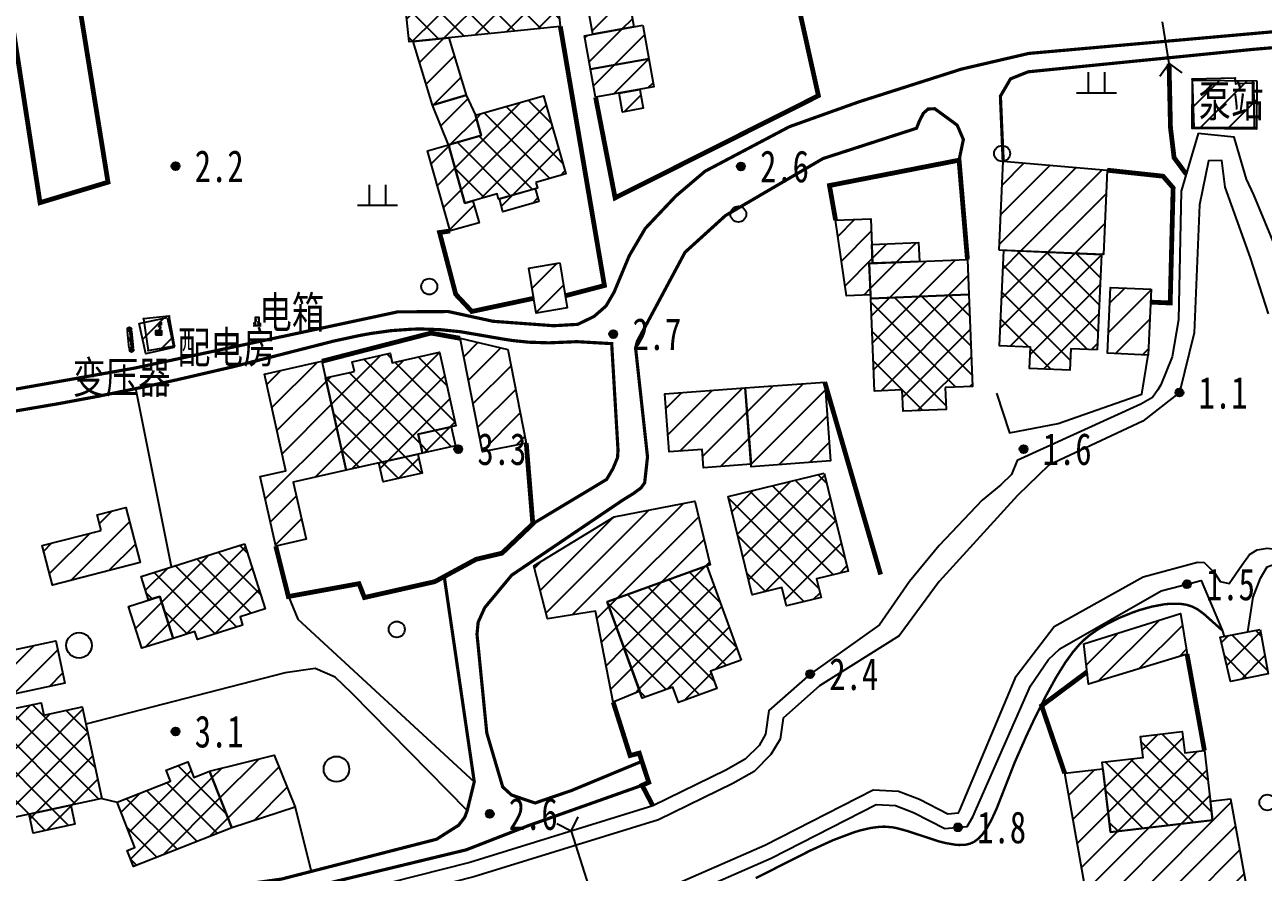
# Model space of a CAD drawing. Header units: metres. Extents: x 494039 to 619385, y 3351420 to 3402703.
# Drawn here: x 589400.9 to 589556.1, y 3392977.8 to 3393084 of the extents above; entities that cross this region are included whole.
import ezdxf
from ezdxf.enums import TextEntityAlignment as Align

# ---------------------------------------------------------------- set-up
doc = ezdxf.new("R2010")
doc.units = ezdxf.units.M
for name, pattern in [('2180', [0]), ('2430', [0]), ('2450', [0]), ('8521', [0]), ('8522', [0]), ('9610', [0])]:
    doc.linetypes.add(name, pattern=pattern)
for name, color, linetype in [('210100', 130, 'Continuous'), ('220200', 130, 'Continuous'), ('220900', 130, '2180'), ('310300', 8, 'Continuous'), ('310500', 8, 'Continuous'), ('380201', 8, '2430'), ('380202', 8, '2450'), ('420500', 8, 'Continuous'), ('450504', 8, 'Continuous'), ('510301', 8, 'Continuous'), ('720100', 8, 'Continuous'), ('760201', 8, '8521'), ('760202', 8, '8522'), ('810100', 8, '9610'), ('810302', 8, 'Continuous'), ('810501', 8, 'Continuous'), ('ASSIST', 8, 'Continuous'), ('GXYZ', 8, 'Continuous'), ('JMD', 8, 'Continuous'), ('备注', 8, 'Continuous')]:
    doc.layers.add(name, color=color, linetype=linetype)
doc.layers.add('710101', color=8, linetype='Continuous', lineweight=0)
doc.styles.add('HZ', font='simsun.ttc', dxfattribs={"width": 0.8})
pattern_1 = [(45, (0, 0), (-1.767766953, 1.767766953), []), (135, (0, 0), (-1.767766953, -1.767766953), [])]
pattern_2 = [(45, (0, 0), (-1.767766953, 1.767766953), [])]

# ---------------------------------------------------------------- blocks, each defined once
blk = doc.blocks.new('A$C28A84825')
at = {"linetype": 'Continuous', "const_width": 0.2, "flags": 128}
blk.add_lwpolyline([(0.33, 1.43), (0.13, 0.73), (0.53, 0.73), (0.33, 0.03)], dxfattribs=at)
blk = doc.blocks.new('gc314')
for p, q in [((-0.5, 0.5), (-1, 0.5)), ((-1, 0), (1, 0)), ((0.5, 0), (0.5, 0.5)), ((0.5, 0.5), (1, 0.5))]:
    blk.add_line(p, q)
blk.add_lwpolyline([(-0.5, 0), (0.5, 0), (0.5, 2), (-0.5, 2)], close=True)
blk.add_blockref('A$C28A84825', (-0.33, 0.27))
blk = doc.blocks.new('gc170')
at = {"linetype": 'Continuous'}
blk.add_circle((0, 0), 0.5, dxfattribs=at)
blk = doc.blocks.new('gc129')
at = {"linetype": 'Continuous'}
blk.add_hatch(color=256, dxfattribs=at).paths.add_polyline_path([(0.8, 0.5), (-0.8, 0.5), (-0.8, -0.5), (0, -0.5), (0.8, -0.5)])
blk.add_line((0, 0.5), (0, -0.5), dxfattribs=at)
at = {"linetype": 'Continuous', "flags": 128}
for points in [[(-0.8, -0.5), (0, -0.5), (0.8, -0.5), (0.8, 0.5), (-0.8, 0.5), (-0.8, -0.5)], [(-0.05, 1.5), (0.64, 2.7)], [(-0.05, 2.3), (0.64, 2.7)], [(0.58, 1.5), (-0.05, 1.5)], [(0, 0.5), (0.58, 1.5)], [(0.64, 1.9), (0.64, 2.7)]]:
    blk.add_lwpolyline(points, dxfattribs=at)
blk = doc.blocks.new('0612-线路地形')
at = {"layer": 'ASSIST', "color": 8, "linetype": 'Continuous', "flags": 128}
blk.add_lwpolyline([(589414.02, 3393045.83), (589414.29, 3393043.23)], dxfattribs=at)
at = {"layer": 'GXYZ', "color": 8, "linetype": 'Continuous'}
for p, q in [((589414.34, 3393045.61), (589413.74, 3393045.55)), ((589413.74, 3393045.55), (589413.96, 3393043.45)), ((589414.56, 3393043.51), (589414.34, 3393045.61)), ((589413.96, 3393043.45), (589414.56, 3393043.51))]:
    blk.add_line(p, q, dxfattribs=at)
at = {"layer": 'GXYZ', "color": 8, "linetype": 'Continuous', "elevation": 3.78, "flags": 128}
blk.add_lwpolyline([(589416.38, 3393043.17), (589419.66, 3393043.77), (589419.01, 3393047.46), (589415.79, 3393047.16)], close=True, dxfattribs=at)
at = {"layer": 'GXYZ', "color": 8, "linetype": 'Continuous', "const_width": 0.6, "flags": 128}
blk.add_lwpolyline([(589414.18, 3393044.28), (589414.12, 3393044.78)], dxfattribs=at)
at = {"layer": 'JMD', "color": 8, "linetype": 'Continuous', "elevation": 4.27, "flags": 128}
blk.add_lwpolyline([(589554.98, 3393076.66), (589552.72, 3393076.6), (589552.62, 3393077.3), (589547.23, 3393077.19), (589547.45, 3393071.11), (589555.04, 3393071.16)], close=True, dxfattribs=at)
at = {"layer": '备注', "color": 8, "linetype": 'Continuous'}
for p in [(589547.23, 3393077.19, 4.16), (589552.62, 3393077.3, 4.34), (589552.72, 3393076.6, 4.3), (589554.98, 3393076.66, 4.27), (589555.04, 3393071.16, 5.07), (589547.45, 3393071.11, 4.3), (589415.79, 3393047.16, 3.82), (589419.01, 3393047.46, 2.44), (589430.04, 3393046.32, 2.83), (589414.02, 3393045.83, 2.91), (589414.29, 3393043.23, 3.42), (589419.66, 3393043.77, 2.37), (589416.38, 3393043.17, 3.78)]:
    blk.add_point(p, dxfattribs=at)
at = {"layer": 'GXYZ', "color": 8, "linetype": 'Continuous', "xscale": 0.5, "yscale": 0.5}
for name, p in [('gc129', (589417.71, 3393045.39)), ('gc314', (589430.04, 3393046.32, 2.83)), ('gc170', (589414.02, 3393045.83)), ('gc170', (589414.29, 3393043.23))]:
    blk.add_blockref(name, p, dxfattribs=at)
at = {"layer": '备注', "color": 8, "linetype": 'Continuous', "style": 'HZ', "width": 0.75}
for s, p in [('泵站', (589548.01, 3393072.43, 4.3)), ('电箱', (589430.29, 3393045.95, 2.83)), ('配电房', (589420.09, 3393041.57, 3.78)), ('变压器', (589406.94, 3393037.8, 3.42))]:
    blk.add_text(s, height=4, dxfattribs=at).set_placement(p)
blk = doc.blocks.new('p_point')
for radius in [0.25, 0.2, 0.15, 0.1, 0.05]:
    blk.add_circle((0, 0), radius)
blk.add_point((0, 0))
blk = doc.blocks.new('vm')
at = {"linetype": 'Continuous'}
for p, q in [((-0.5, 0), (-0.5, 1.3)), ((0.5, 1.3), (0.5, 0)), ((1.25, 0), (-1.25, 0))]:
    blk.add_line(p, q, dxfattribs=at)
blk = doc.blocks.new('v1')
blk.add_circle((0, 0), 0.8)
blk = doc.blocks.new('1-3&1-4')
at = {"layer": '310300', "linetype": 'Continuous'}
h = blk.add_hatch(dxfattribs=at)
h.set_pattern_fill('ANSI31', color=8, scale=20, style=0)
h.set_pattern_definition(pattern_2)
h.paths.add_polyline_path([(589475.8564, 3393091.5983), (589477.2648, 3393083.733), (589472.1101, 3393082.81), (589470.7018, 3393090.6753)])
h = blk.add_hatch(dxfattribs=at)
h.set_pattern_fill('ANSI31', color=8, scale=20, style=0)
h.set_pattern_definition(pattern_2)
h.paths.add_polyline_path([(589478.383, 3393083.9332), (589479.1354, 3393079.731), (589471.8299, 3393078.4229), (589471.0775, 3393082.6251)])
h = blk.add_hatch(dxfattribs=at)
h.set_pattern_fill('ANSI31', color=8, scale=20, style=0)
h.set_pattern_definition(pattern_2)
h.paths.add_polyline_path([(589454.0739, 3393082.3635), (589456.2511, 3393075.1671), (589452.0259, 3393073.9299), (589449.5888, 3393081.9066)])
h = blk.add_hatch(dxfattribs=at)
h.set_pattern_fill('ANSI31', color=8, scale=20, style=0)
h.set_pattern_definition(pattern_2)
h.paths.add_polyline_path([(589479.1354, 3393079.731), (589479.7647, 3393076.2166), (589472.4592, 3393074.9085), (589471.8299, 3393078.4229)])
h = blk.add_hatch(dxfattribs=at)
h.set_pattern_fill('ANSI31', color=8, scale=20, style=0)
h.set_pattern_definition(pattern_2)
h.paths.add_polyline_path([(589477.993, 3393075.8994), (589478.418, 3393073.5262), (589475.8299, 3393073.0628), (589475.4049, 3393075.436)])
h = blk.add_hatch(dxfattribs=at)
h.set_pattern_fill('ANSI31', color=8, scale=20, style=0)
h.set_pattern_definition(pattern_2)
h.paths.add_polyline_path([(589555.3564, 3393076.9893), (589555.3139, 3393070.9344), (589547.2442, 3393070.9911), (589547.2867, 3393077.046)])
h = blk.add_hatch(dxfattribs=at)
h.set_pattern_fill('ANSI31', color=8, scale=20, style=0)
h.set_pattern_definition(pattern_2)
h.paths.add_polyline_path([(589452.0259, 3393073.9299), (589456.2511, 3393075.1671), (589457.3992, 3393072.666), (589458.1238, 3393070.1164), (589454.0134, 3393068.9484)])
h = blk.add_hatch(dxfattribs=at)
h.set_pattern_fill('ANSI31', color=8, scale=20, style=0)
h.set_pattern_definition(pattern_2)
h.paths.add_polyline_path([(589456.0851, 3393061.6582), (589457.0744, 3393061.9394), (589457.8575, 3393059.184), (589454.2321, 3393058.1537), (589451.3773, 3393068.1992), (589454.0134, 3393068.9484)])
h = blk.add_hatch(dxfattribs=at)
h.set_pattern_fill('ANSI31', color=8, scale=20, style=0)
h.set_pattern_definition(pattern_2)
h.paths.add_polyline_path([(589523.0498, 3393055.7659), (589523.5458, 3393066.9244), (589536.5774, 3393065.7736), (589536.1067, 3393055.1856)])
h = blk.add_hatch(dxfattribs=at)
h.set_pattern_fill('ANSI31', color=8, scale=20, style=0)
h.set_pattern_definition(pattern_2)
h.paths.add_polyline_path([(589464.9021, 3393063.4575), (589465.3598, 3393061.8466), (589460.8525, 3393060.5658), (589460.3947, 3393062.1766)])
h = blk.add_hatch(dxfattribs=at)
h.set_pattern_fill('ANSI31', color=8, scale=20, style=0)
h.set_pattern_definition(pattern_2)
h.paths.add_polyline_path([(589507.1689, 3393054.1003), (589506.7617, 3393054.0836), (589506.9236, 3393050.1377), (589503.9044, 3393050.0138), (589502.5386, 3393059.5159), (589506.9393, 3393059.6965)])
h = blk.add_hatch(dxfattribs=at)
h.set_pattern_fill('ANSI31', color=8, scale=20, style=0)
h.set_pattern_definition(pattern_2)
h.paths.add_polyline_path([(589507.1689, 3393054.1003), (589507.0725, 3393056.452), (589512.9529, 3393056.6933), (589513.0494, 3393054.3416)])
h = blk.add_hatch(dxfattribs=at)
h.set_pattern_fill('ANSI31', color=8, scale=20, style=0)
h.set_pattern_definition(pattern_2)
h.paths.add_polyline_path([(589467.9833, 3393054.1422), (589468.9053, 3393048.5053), (589465.0155, 3393047.8691), (589464.0935, 3393053.506)])
h = blk.add_hatch(dxfattribs=at)
h.set_pattern_fill('ANSI31', color=8, scale=20, style=0)
h.set_pattern_definition(pattern_2)
h.paths.add_polyline_path([(589506.942, 3393049.6884), (589506.7617, 3393054.0836), (589519.067, 3393054.5885), (589519.2473, 3393050.1933)])
h = blk.add_hatch(dxfattribs=at)
h.set_pattern_fill('ANSI31', color=8, scale=20, style=0)
h.set_pattern_definition(pattern_2)
h.paths.add_polyline_path([(589542.077, 3393050.8484), (589541.7055, 3393042.6014), (589536.6359, 3393042.8297), (589537.0073, 3393051.0767)])
h = blk.add_hatch(dxfattribs=at)
h.set_pattern_fill('ANSI31', color=8, scale=20, style=0)
h.set_pattern_definition(pattern_2)
h.paths.add_polyline_path([(589418.7724, 3393047.3179), (589419.6025, 3393043.555), (589416.0652, 3393042.7747), (589415.2351, 3393046.5376)])
h = blk.add_hatch(dxfattribs=at)
h.set_pattern_fill('ANSI31', color=8, scale=20, style=0)
h.set_pattern_definition(pattern_2)
h.paths.add_polyline_path([(589463.7697, 3393031.5438), (589458.272, 3393030.4636), (589455.4744, 3393044.7016), (589461.4612, 3393043.2924)])
h = blk.add_hatch(dxfattribs=at)
h.set_pattern_fill('ANSI31', color=8, scale=20, style=0)
h.set_pattern_definition(pattern_2)
h.paths.add_polyline_path([(589441.2095, 3393028.1752), (589434.5725, 3393026.6905), (589436.179, 3393019.5088), (589432.3693, 3393018.6566), (589430.4161, 3393027.3879), (589433.6463, 3393028.1105), (589430.9401, 3393040.2084), (589438.1566, 3393041.8227)])
h = blk.add_hatch(dxfattribs=at)
h.set_pattern_fill('ANSI31', color=8, scale=20, style=0)
h.set_pattern_definition(pattern_2)
h.paths.add_polyline_path([(589501.177, 3393039.2254), (589501.9172, 3393029.3461), (589491.9674, 3393028.6006), (589491.2271, 3393038.4799)])
h = blk.add_hatch(dxfattribs=at)
h.set_pattern_fill('ANSI31', color=8, scale=20, style=0)
h.set_pattern_definition(pattern_2)
h.paths.add_polyline_path([(589491.944, 3393028.9126), (589485.9949, 3393028.4668), (589485.8214, 3393030.7825), (589481.6637, 3393030.471), (589481.1204, 3393037.7226), (589491.2271, 3393038.4799)])
h = blk.add_hatch(dxfattribs=at)
h.set_pattern_fill('ANSI31', color=8, scale=20, style=0)
h.set_pattern_definition(pattern_2)
h.paths.add_polyline_path([(589410.492, 3393020.6335), (589409.9892, 3393022.5681), (589413.5786, 3393023.5009), (589415.3666, 3393016.6211), (589404.3971, 3393013.7702), (589403.1119, 3393018.7155)])
h = blk.add_hatch(dxfattribs=at)
h.set_pattern_fill('ANSI31', color=8, scale=20, style=0)
h.set_pattern_definition(pattern_2)
h.paths.add_polyline_path([(589473.9225, 3393011.655), (589477.9841, 3393000.4755), (589474.6657, 3392999.1046), (589472.4362, 3393010.4984), (589466.4507, 3393009.5321), (589464.7167, 3393016.1666), (589474.7937, 3393022.3305), (589484.9148, 3393024.3071), (589486.8143, 3393016.3056), (589486.4137, 3393016.1931)])
h = blk.add_hatch(dxfattribs=at)
h.set_pattern_fill('ANSI31', color=8, scale=20, style=0)
h.set_pattern_definition(pattern_2)
h.paths.add_polyline_path([(589419.5119, 3393007.0957), (589415.5658, 3393005.8491), (589413.9054, 3393011.1052), (589417.8516, 3393012.3518)])
h = blk.add_hatch(dxfattribs=at)
h.set_pattern_fill('ANSI31', color=8, scale=20, style=0)
h.set_pattern_definition(pattern_2)
h.paths.add_polyline_path([(589533.6502, 3393006.412), (589545.7671, 3393010.2198), (589546.5919, 3393005.1089), (589534.2326, 3393001.3521)])
h = blk.add_hatch(dxfattribs=at)
h.set_pattern_fill('ANSI31', color=8, scale=20, style=0)
h.set_pattern_definition(pattern_2)
h.paths.add_polyline_path([(589392.8703, 3393004.2449), (589404.7896, 3393006.7946), (589405.927, 3393001.4773), (589394.0077, 3392998.9276)])
h = blk.add_hatch(dxfattribs=at)
h.set_pattern_fill('ANSI31', color=8, scale=20, style=0)
h.set_pattern_definition(pattern_2)
h.paths.add_polyline_path([(589424.0606, 3392990.4358), (589432.1564, 3392992.4365), (589434.7973, 3392985.9427), (589426.846, 3392983.3456)])
h = blk.add_hatch(dxfattribs=at)
h.set_pattern_fill('ANSI31', color=8, scale=20, style=0)
h.set_pattern_definition(pattern_2)
h.paths.add_polyline_path([(589549.8039, 3392984.3115), (589549.5246, 3392986.6741), (589552.0499, 3392986.9727), (589554.3476, 3392974.2631), (589534.8914, 3392969.7047), (589531.2564, 3392990.1939), (589536.038, 3392990.7593), (589536.9797, 3392982.7951)])
at = {"layer": '310500', "linetype": 'Continuous'}
h = blk.add_hatch(dxfattribs=at)
h.set_pattern_fill('ANSI37', color=8, scale=20, style=0)
h.set_pattern_definition(pattern_1)
h.paths.add_polyline_path([(589467.4344, 3393089.7216), (589468.0391, 3393083.7864), (589449.0782, 3393081.8545), (589448.4735, 3393087.7897)])
h = blk.add_hatch(dxfattribs=at)
h.set_pattern_fill('ANSI37', color=8, scale=20, style=0)
h.set_pattern_definition(pattern_1)
h.paths.add_polyline_path([(589464.9842, 3393064.2486), (589465.1861, 3393063.5382), (589460.2957, 3393062.1484), (589460.11, 3393062.802), (589456.0851, 3393061.6582), (589454.0134, 3393068.9484), (589458.1238, 3393070.1164), (589457.3992, 3393072.666), (589465.9359, 3393075.092), (589468.716, 3393065.3091)])
h = blk.add_hatch(dxfattribs=at)
h.set_pattern_fill('ANSI37', color=8, scale=20, style=0)
h.set_pattern_definition(pattern_1)
h.paths.add_polyline_path([(589535.3385, 3393043.2486), (589532.0401, 3393043.3952), (589531.9199, 3393040.6899), (589526.8478, 3393040.9153), (589526.9671, 3393043.598), (589523.0963, 3393043.77), (589523.6283, 3393055.7402), (589535.8696, 3393055.1961)])
h = blk.add_hatch(dxfattribs=at)
h.set_pattern_fill('ANSI37', color=8, scale=20, style=0)
h.set_pattern_definition(pattern_1)
h.paths.add_polyline_path([(589516.2835, 3393038.5357), (589516.3965, 3393035.7806), (589511.0086, 3393035.5596), (589510.8987, 3393038.2374), (589507.4177, 3393038.0946), (589506.942, 3393049.6884), (589519.2473, 3393050.1933), (589519.7198, 3393038.6767)])
h = blk.add_hatch(dxfattribs=at)
h.set_pattern_fill('ANSI37', color=8, scale=20, style=0)
h.set_pattern_definition(pattern_1)
h.paths.add_polyline_path([(589442.2272, 3393040.5611), (589441.9567, 3393041.7702), (589446.7158, 3393042.8347), (589446.9816, 3393041.6465), (589452.8914, 3393042.9685), (589454.9533, 3393033.7512), (589450.2237, 3393032.6933), (589450.7566, 3393030.3108), (589441.2095, 3393028.1752), (589438.6194, 3393039.7541)])
h = blk.add_hatch(dxfattribs=at)
h.set_pattern_fill('ANSI37', color=8, scale=20, style=0)
h.set_pattern_definition(pattern_1)
h.paths.add_polyline_path([(589454.3668, 3393033.62), (589454.8997, 3393031.2375), (589450.7566, 3393030.3108), (589450.2237, 3393032.6933)])
h = blk.add_hatch(dxfattribs=at)
h.set_pattern_fill('ANSI37', color=8, scale=20, style=0)
h.set_pattern_definition(pattern_1)
h.paths.add_polyline_path([(589450.1841, 3393030.1827), (589450.7165, 3393027.8025), (589445.8269, 3393026.7087), (589445.2945, 3393029.0889)])
h = blk.add_hatch(dxfattribs=at)
h.set_pattern_fill('ANSI37', color=8, scale=20, style=0)
h.set_pattern_definition(pattern_1)
h.paths.add_polyline_path([(589501.1155, 3393027.8094), (589504.1212, 3393015.5093), (589500.1643, 3393014.5424), (589500.7284, 3393012.2339), (589496.3674, 3393011.1683), (589495.8048, 3393013.4703), (589492.0683, 3393012.5573), (589489.061, 3393024.8637)])
h = blk.add_hatch(dxfattribs=at)
h.set_pattern_fill('ANSI37', color=8, scale=20, style=0)
h.set_pattern_definition(pattern_1)
h.paths.add_polyline_path([(589428.4698, 3393018.9448), (589431.0479, 3393010.7833), (589427.8902, 3393009.7859), (589428.2172, 3393008.7508), (589422.5565, 3393006.9626), (589422.242, 3393007.9581), (589419.5119, 3393007.0957), (589417.8516, 3393012.3518), (589416.4326, 3393011.9035), (589415.5023, 3393014.8486)])
h = blk.add_hatch(dxfattribs=at)
h.set_pattern_fill('ANSI37', color=8, scale=20, style=0)
h.set_pattern_definition(pattern_1)
h.paths.add_polyline_path([(589490.7079, 3393004.3734), (589486.8509, 3393002.9721), (589487.6429, 3393000.7922), (589482.8435, 3392999.0485), (589482.1425, 3393000.9779), (589478.3077, 3392999.5847), (589473.9225, 3393011.655), (589486.4137, 3393016.1931)])
h = blk.add_hatch(dxfattribs=at)
h.set_pattern_fill('ANSI37', color=8, scale=20, style=0)
h.set_pattern_definition(pattern_1)
h.paths.add_polyline_path([(589555.7518, 3393008.187), (589556.7658, 3393002.6538), (589552.0235, 3393001.6772), (589550.7507, 3393007.2585)])
h = blk.add_hatch(dxfattribs=at)
h.set_pattern_fill('ANSI37', color=8, scale=20, style=0)
h.set_pattern_definition(pattern_1)
h.paths.add_polyline_path([(589398.1706, 3392984.3337), (589395.7048, 3392995.7127), (589398.9547, 3392996.4169), (589398.5938, 3392998.0823), (589402.9672, 3392999.03), (589403.3068, 3392997.4627), (589408.0872, 3392998.4986), (589410.5743, 3392987.0215)])
h = blk.add_hatch(dxfattribs=at)
h.set_pattern_fill('ANSI37', color=8, scale=20, style=0)
h.set_pattern_definition(pattern_1)
h.paths.add_polyline_path([(589536.9797, 3392982.7951), (589535.9429, 3392991.5639), (589541.0853, 3392992.172), (589540.7746, 3392994.7989), (589545.9979, 3392995.4165), (589546.3132, 3392992.7502), (589548.7717, 3392993.0409), (589549.8039, 3392984.3115)])
h = blk.add_hatch(dxfattribs=at)
h.set_pattern_fill('ANSI37', color=8, scale=20, style=0)
h.set_pattern_definition(pattern_1)
h.paths.add_polyline_path([(589426.846, 3392983.3456), (589414.5331, 3392978.5086), (589413.7415, 3392980.5238), (589414.7032, 3392980.9016), (589412.4735, 3392986.5777), (589419.1584, 3392989.2038), (589418.6248, 3392990.5621), (589421.3321, 3392991.6256), (589422.1018, 3392989.6663), (589424.0606, 3392990.4358)])
h = blk.add_hatch(dxfattribs=at)
h.set_pattern_fill('ANSI37', color=8, scale=20, style=0)
h.set_pattern_definition(pattern_1)
h.paths.add_polyline_path([(589406.6665, 3392986.1747), (589407.1763, 3392983.8224), (589401.9594, 3392982.6919), (589401.4497, 3392985.0442)])
at = {"layer": '210100', "color": 141, "linetype": 'Continuous', "flags": 128}
for points, elevation in [([(589556.7854, 3393047.7723), (589554.5566, 3393054.7842), (589551.3701, 3393063.652), (589550.9545, 3393066.988), (589549.2775, 3393066.9353), (589548.153, 3393061.4452), (589547.4915, 3393045.3718), (589545.6395, 3393037.8973), (589541.0412, 3393034.3021), (589529.2791, 3393028.806), (589525.3327, 3393024.9988), (589515.5431, 3393014.2171), (589510.516, 3393007.404)], 1.0574), ([(589525.1933, 3393002.3567), (589529.9297, 3393008.594), (589541.1044, 3393014.7973), (589547.8884, 3393016.6645), (589548.7483, 3393016.5983), (589550.0712, 3393015.2754), (589550.7327, 3393014.2171), (589551.8572, 3393013.9525), (589553.4447, 3393016.2676), (589554.4369, 3393017.5905), (589555.3629, 3393018.1858), (589556.6197, 3393018.3843), (589566.0124, 3393017.1936), (589573.0238, 3393016.6645), (589578.7712, 3393017.731)], 1.0574), ([(589510.516, 3393007.404), (589500.5231, 3393001.1426), (589495.9551, 3392997.1046), (589495.5778, 3392994.4611), (589494.4393, 3392992.5208), (589492.3335, 3392990.4268), (589489.6588, 3392988.9132), (589480.3337, 3392984.3412), (589457.213, 3392977.214), (589440.2858, 3392972.9045), (589426.0203, 3392970.1195), (589414.0274, 3392968.1206), (589408.2839, 3392968.0883), (589385.6692, 3392972.1039), (589360.5878, 3392975.4289), (589326.8408, 3392980.0624), (589314.0804, 3392981.2744), (589311.6333, 3392983.5277), (589310.7356, 3392983.9714), (589309.2904, 3392983.8887), (589285.3005, 3392985.7838)], 0.8), ([(589393.6185, 3392959.0162), (589403.7722, 3392954.4852), (589405.3534, 3392954.5769), (589412.0073, 3392956.7641), (589420.7542, 3392957.7004), (589434.0458, 3392957.0903), (589439.6415, 3392957.3096), (589445.7263, 3392958.6277), (589465.9111, 3392965.9532), (589472.5395, 3392971.417), (589480.6856, 3392975.5094), (589493.6899, 3392981.1739), (589507.2325, 3392988.0995), (589510.4451, 3392987.9577), (589513.0683, 3392986.9291), (589516.6099, 3392985.1164), (589517.9405, 3392985.2426), (589518.1164, 3392985.5425), (589525.1933, 3393002.3567)], 0.8)]:
    blk.add_lwpolyline(points, dxfattribs=dict(at, elevation=elevation))
at = {"layer": '220200', "color": 141, "linetype": 'Continuous', "const_width": 0.6, "elevation": 2.9279, "flags": 128}
blk.add_lwpolyline([(589544.3398, 3393079.1375), (589544.5144, 3393071.1337), (589544.9687, 3393067.3422), (589546.4923, 3393065.2777)], dxfattribs=at)
at = {"layer": '220900', "color": 141, "linetype": 'Continuous'}
for q in [(589543.1648, 3393077.519), (589545.9583, 3393077.9625)]:
    blk.add_line((589544.3398, 3393079.1375), q, dxfattribs=at)
at = {"layer": '220900', "color": 141, "linetype": '2180', "elevation": 3.0885, "flags": 128}
blk.add_lwpolyline([(589544.3398, 3393079.1375), (589543.51, 3393084.3643)], dxfattribs=at)
at = {"layer": '310300', "color": 8, "linetype": 'Continuous', "flags": 128}
for points, elevation in [([(589475.8564, 3393091.5983), (589477.2648, 3393083.733), (589472.1101, 3393082.81), (589470.7018, 3393090.6753)], 6.8409), ([(589478.383, 3393083.9332), (589479.1354, 3393079.731), (589471.8299, 3393078.4229), (589471.0775, 3393082.6251)], 6.3892), ([(589454.0739, 3393082.3635), (589456.2511, 3393075.1671), (589452.0259, 3393073.9299), (589449.5888, 3393081.9066)], 6.8777), ([(589479.1354, 3393079.731), (589479.7647, 3393076.2166), (589472.4592, 3393074.9085), (589471.8299, 3393078.4229)], 6.1884), ([(589477.993, 3393075.8994), (589478.418, 3393073.5262), (589475.8299, 3393073.0628), (589475.4049, 3393075.436)], 4.956), ([(589555.3564, 3393076.9893), (589555.3139, 3393070.9344), (589547.2442, 3393070.9911), (589547.2867, 3393077.046)], 6.142), ([(589452.0259, 3393073.9299), (589456.2511, 3393075.1671), (589457.3992, 3393072.666), (589458.1238, 3393070.1164), (589454.0134, 3393068.9484)], 6.8777), ([(589456.0851, 3393061.6582), (589457.0744, 3393061.9394), (589457.8575, 3393059.184), (589454.2321, 3393058.1537), (589451.3773, 3393068.1992), (589454.0134, 3393068.9484)], 7.1186), ([(589523.0498, 3393055.7659), (589523.5458, 3393066.9244), (589536.5774, 3393065.7736), (589536.1067, 3393055.1856)], 7.0354), ([(589507.1689, 3393054.1003), (589506.7617, 3393054.0836), (589506.9236, 3393050.1377), (589503.9044, 3393050.0138), (589502.5386, 3393059.5159), (589506.9393, 3393059.6965)], 6.6752), ([(589467.9833, 3393054.1422), (589468.9053, 3393048.5053), (589465.0155, 3393047.8691), (589464.0935, 3393053.506)], 6.5832), ([(589506.942, 3393049.6884), (589506.7617, 3393054.0836), (589519.067, 3393054.5885), (589519.2473, 3393050.1933)], 7.0958), ([(589542.077, 3393050.8484), (589541.7055, 3393042.6014), (589536.6359, 3393042.8297), (589537.0073, 3393051.0767)], 6.7176), ([(589418.7724, 3393047.3179), (589419.6025, 3393043.555), (589416.0652, 3393042.7747), (589415.2351, 3393046.5376)], 6.4847), ([(589463.7697, 3393031.5438), (589458.272, 3393030.4636), (589455.4744, 3393044.7016), (589461.4612, 3393043.2924)], 6.2051), ([(589441.2095, 3393028.1752), (589434.5725, 3393026.6905), (589436.179, 3393019.5088), (589432.3693, 3393018.6566), (589430.4161, 3393027.3879), (589433.6463, 3393028.1105), (589430.9401, 3393040.2084), (589438.1566, 3393041.8227)], 6.6408), ([(589501.177, 3393039.2254), (589501.9172, 3393029.3461), (589491.9674, 3393028.6006), (589491.2271, 3393038.4799)], 6.4338), ([(589491.944, 3393028.9126), (589485.9949, 3393028.4668), (589485.8214, 3393030.7825), (589481.6637, 3393030.471), (589481.1204, 3393037.7226), (589491.2271, 3393038.4799)], 6.3501), ([(589410.492, 3393020.6335), (589409.9892, 3393022.5681), (589413.5786, 3393023.5009), (589415.3666, 3393016.6211), (589404.3971, 3393013.7702), (589403.1119, 3393018.7155)], 6.7523), ([(589473.9225, 3393011.655), (589477.9841, 3393000.4755), (589474.6657, 3392999.1046), (589472.4362, 3393010.4984), (589466.4507, 3393009.5321), (589464.7167, 3393016.1666), (589474.7937, 3393022.3305), (589484.9148, 3393024.3071), (589486.8143, 3393016.3056), (589486.4137, 3393016.1931)], 6.1798), ([(589419.5119, 3393007.0957), (589415.5658, 3393005.8491), (589413.9054, 3393011.1052), (589417.8516, 3393012.3518)], 6.7746), ([(589533.6502, 3393006.412), (589545.7671, 3393010.2198), (589546.5919, 3393005.1089), (589534.2326, 3393001.3521)], 6.064), ([(589392.8703, 3393004.2449), (589404.7896, 3393006.7946), (589405.927, 3393001.4773), (589394.0077, 3392998.9276)], 7.1226), ([(589424.0606, 3392990.4358), (589432.1564, 3392992.4365), (589434.7973, 3392985.9427), (589426.846, 3392983.3456)], 6.7523)]:
    blk.add_lwpolyline(points, close=True, dxfattribs=dict(at, elevation=elevation))
for points in [[(589464.9021, 3393063.4575), (589465.3598, 3393061.8466), (589460.8525, 3393060.5658), (589460.3947, 3393062.1766)], [(589507.1689, 3393054.1003), (589507.0725, 3393056.452), (589512.9529, 3393056.6933), (589513.0494, 3393054.3416)], [(589549.8039, 3392984.3115), (589549.5246, 3392986.6741), (589552.0499, 3392986.9727), (589554.3476, 3392974.2631), (589534.8914, 3392969.7047), (589531.2564, 3392990.1939), (589536.038, 3392990.7593), (589536.9797, 3392982.7951)]]:
    blk.add_lwpolyline(points, close=True, dxfattribs=at)
at = {"layer": '310500', "color": 8, "linetype": 'Continuous', "flags": 128}
for points in [[(589467.4344, 3393089.7216), (589468.0391, 3393083.7864), (589449.0782, 3393081.8545), (589448.4735, 3393087.7897)], [(589464.9842, 3393064.2486), (589465.1861, 3393063.5382), (589460.2957, 3393062.1484), (589460.11, 3393062.802), (589456.0851, 3393061.6582), (589454.0134, 3393068.9484), (589458.1238, 3393070.1164), (589457.3992, 3393072.666), (589465.9359, 3393075.092), (589468.716, 3393065.3091)], [(589428.4698, 3393018.9448), (589431.0479, 3393010.7833), (589427.8902, 3393009.7859), (589428.2172, 3393008.7508), (589422.5565, 3393006.9626), (589422.242, 3393007.9581), (589419.5119, 3393007.0957), (589417.8516, 3393012.3518), (589416.4326, 3393011.9035), (589415.5023, 3393014.8486)], [(589406.6665, 3392986.1747), (589407.1763, 3392983.8224), (589401.9594, 3392982.6919), (589401.4497, 3392985.0442)]]:
    blk.add_lwpolyline(points, close=True, dxfattribs=at)
for points, elevation in [([(589535.3385, 3393043.2486), (589532.0401, 3393043.3952), (589531.9199, 3393040.6899), (589526.8478, 3393040.9153), (589526.9671, 3393043.598), (589523.0963, 3393043.77), (589523.6283, 3393055.7402), (589535.8696, 3393055.1961)], 13.5632), ([(589516.2835, 3393038.5357), (589516.3965, 3393035.7806), (589511.0086, 3393035.5596), (589510.8987, 3393038.2374), (589507.4177, 3393038.0946), (589506.942, 3393049.6884), (589519.2473, 3393050.1933), (589519.7198, 3393038.6767)], 10.205), ([(589442.2272, 3393040.5611), (589441.9567, 3393041.7702), (589446.7158, 3393042.8347), (589446.9816, 3393041.6465), (589452.8914, 3393042.9685), (589454.9533, 3393033.7512), (589450.2237, 3393032.6933), (589450.7566, 3393030.3108), (589441.2095, 3393028.1752), (589438.6194, 3393039.7541)], 14.1199), ([(589454.3668, 3393033.62), (589454.8997, 3393031.2375), (589450.7566, 3393030.3108), (589450.2237, 3393032.6933)], 12.3398), ([(589450.1841, 3393030.1827), (589450.7165, 3393027.8025), (589445.8269, 3393026.7087), (589445.2945, 3393029.0889)], 12.3398), ([(589501.1155, 3393027.8094), (589504.1212, 3393015.5093), (589500.1643, 3393014.5424), (589500.7284, 3393012.2339), (589496.3674, 3393011.1683), (589495.8048, 3393013.4703), (589492.0683, 3393012.5573), (589489.061, 3393024.8637)], 13.5979), ([(589490.7079, 3393004.3734), (589486.8509, 3393002.9721), (589487.6429, 3393000.7922), (589482.8435, 3392999.0485), (589482.1425, 3393000.9779), (589478.3077, 3392999.5847), (589473.9225, 3393011.655), (589486.4137, 3393016.1931)], 10.2833), ([(589555.7518, 3393008.187), (589556.7658, 3393002.6538), (589552.0235, 3393001.6772), (589550.7507, 3393007.2585)], 7.5221), ([(589398.1706, 3392984.3337), (589395.7048, 3392995.7127), (589398.9547, 3392996.4169), (589398.5938, 3392998.0823), (589402.9672, 3392999.03), (589403.3068, 3392997.4627), (589408.0872, 3392998.4986), (589410.5743, 3392987.0215)], 13.6733), ([(589536.9797, 3392982.7951), (589535.9429, 3392991.5639), (589541.0853, 3392992.172), (589540.7746, 3392994.7989), (589545.9979, 3392995.4165), (589546.3132, 3392992.7502), (589548.7717, 3392993.0409), (589549.8039, 3392984.3115)], 13.8879), ([(589426.846, 3392983.3456), (589414.5331, 3392978.5086), (589413.7415, 3392980.5238), (589414.7032, 3392980.9016), (589412.4735, 3392986.5777), (589419.1584, 3392989.2038), (589418.6248, 3392990.5621), (589421.3321, 3392991.6256), (589422.1018, 3392989.6663), (589424.0606, 3392990.4358)], 15.8912)]:
    blk.add_lwpolyline(points, close=True, dxfattribs=dict(at, elevation=elevation))
at = {"layer": '380201', "color": 8, "linetype": '2430', "const_width": 0.6, "flags": 128}
for points in [[(589472.4592, 3393074.9085), (589474.9071, 3393062.3061), (589500.3877, 3393075.1107), (589496.1485, 3393094.1871), (589492.8806, 3393093.6719)], [(589454.2321, 3393058.1537), (589452.9009, 3393057.9599), (589454.9297, 3393050.2198), (589456.9482, 3393048.066), (589464.7131, 3393049.7178)], [(589508.1831, 3393015.094), (589501.177, 3393039.2254)], [(589432.3693, 3393018.6566), (589433.9527, 3393012.3378), (589442.8014, 3393013.9505), (589443.485, 3393012.2145), (589452.3121, 3393014.2043), (589457.4801, 3393017.0032), (589460.7273, 3393017.7712), (589464.5913, 3393021.4557), (589463.7697, 3393031.5438)], [(589534.0553, 3393002.8926), (589528.364, 3392998.6533), (589531.2564, 3392990.1939)], [(589474.6657, 3392999.1046), (589476.7827, 3392992.4085), (589477.931, 3392992.7071), (589479.1202, 3392989.0457), (589478.2963, 3392988.6783), (589479.639, 3392986.0937)]]:
    blk.add_lwpolyline(points, dxfattribs=at)
blk.add_lwpolyline([(589411.3439, 3393064.2672), (589406.8736, 3393091.9342), (589398.2399, 3393091.3508), (589402.825, 3393061.7036)], close=True, dxfattribs=at)
for points, elevation in [([(589468.656, 3393050.0296), (589473.5657, 3393051.3177), (589468.0391, 3393083.7864)], 5.979), ([(589519.067, 3393054.5885), (589518.0183, 3393067.0272), (589501.774, 3393063.8506), (589502.5386, 3393059.5159)], 6.1416), ([(589542.0045, 3393049.2401), (589544.483, 3393049.1316), (589544.8487, 3393063.5556), (589543.5922, 3393065.0198), (589536.5774, 3393065.7736)], 6.2926), ([(589455.4744, 3393044.7016), (589451.8279, 3393045.358), (589438.1566, 3393041.8227)], 6.0013), ([(589548.7717, 3392993.0409), (589546.5919, 3393005.1089)], 5.6007)]:
    blk.add_lwpolyline(points, dxfattribs=dict(at, elevation=elevation))
at = {"layer": '380202', "color": 8, "linetype": '2450', "flags": 128}
blk.add_lwpolyline([(589522.7159, 3393037.8088), (589524.3378, 3393032.8522), (589530.4266, 3393034.0223), (589540.9165, 3393037.716), (589541.7055, 3393042.6014)], dxfattribs=at)
at = {"layer": '420500', "color": 8, "linetype": 'Continuous', "const_width": 0.4, "flags": 128}
for points in [[(589251.9972, 3393013.7719), (589254.3961, 3393014.0811), (589289.2262, 3393019.9164), (589386.1388, 3393035.9217), (589414.6596, 3393040.9647), (589447.6401, 3393048.0125), (589453.9952, 3393048.0565), (589459.6075, 3393046.8343), (589467.1936, 3393046.2787), (589470.2229, 3393046.4518), (589472.2652, 3393047.443), (589473.764, 3393048.7526), (589474.7724, 3393050.4712), (589476.6737, 3393055.0424), (589478.6902, 3393058.4792), (589482.5367, 3393062.5454), (589486.1773, 3393065.6384), (589496.7599, 3393071.2274), (589505.3949, 3393074.3155), (589518.2872, 3393078.4346), (589526.7482, 3393080.4061), (589558.4618, 3393083.2175)], [(589568.241, 3393079.8549), (589566.7465, 3393081.2483), (589564.4722, 3393081.7295), (589554.8642, 3393080.9158), (589526.6761, 3393078.1035), (589524.466, 3393077.2185), (589523.1991, 3393075.0478), (589523.5458, 3393066.9244)], [(589518.0183, 3393067.0272), (589518.5564, 3393069.6248), (589517.7813, 3393071.4157), (589514.9722, 3393073.4744), (589514.1514, 3393073.4448), (589513.5519, 3393072.921), (589513.0331, 3393071.9123), (589512.6886, 3393071.0295), (589500.9662, 3393067.2324), (589488.7392, 3393060.0854), (589483.6743, 3393055.4901), (589477.7025, 3393044.3419), (589477.4732, 3393043.4761), (589478.9666, 3393029.8397), (589478.6091, 3393026.5852), (589478.1431, 3393025.9467), (589477.1783, 3393025.2359), (589475.8902, 3393024.441), (589461.9406, 3393015.0135), (589458.567, 3393010.9464), (589457.74, 3393009.1219), (589457.5936, 3393007.6278), (589458.8215, 3392995.2328), (589460.8185, 3392988.4718), (589461.9213, 3392987.4582), (589464.8783, 3392986.4596), (589469.4589, 3392988.0316), (589478.2634, 3392991.6837)], [(589464.5913, 3393021.4557), (589473.8434, 3393027.0174), (589474.6394, 3393028.3739), (589475.2072, 3393029.7456), (589475.2694, 3393030.6814), (589474.4757, 3393044.0346), (589470.1164, 3393044.2799), (589466.5985, 3393044.1345), (589464.0868, 3393044.2133), (589462.1155, 3393044.4165), (589460.8654, 3393044.6071), (589455.5028, 3393045.5299), (589452.9316, 3393045.7898), (589450.6739, 3393045.8668), (589449.5463, 3393045.8521), (589446.8246, 3393045.662), (589444.2905, 3393045.3079), (589442.8496, 3393045.0475), (589439.6211, 3393044.3505), (589427.0378, 3393041.1408), (589420.0018, 3393039.5076), (589416.2699, 3393038.6944), (589410.035, 3393037.4205), (589405.0256, 3393036.4896), (589394.2752, 3393034.6597)], [(589478.2963, 3392988.6783), (589463.9784, 3392983.6023), (589456.2559, 3392980.5951), (589426.607, 3392973.4212), (589418.573, 3392972.175), (589412.9277, 3392971.4732), (589408.3565, 3392971.3574), (589393.8744, 3392973.0967), (589385.3586, 3392974.7994), (589385.7025, 3392976.7856), (589394.9756, 3392975.6338), (589407.6142, 3392974.1501), (589414.6865, 3392974.38), (589433.0632, 3392976.9173), (589452.527, 3392981.9197), (589455.2904, 3392983.6731), (589456.063, 3392984.6788), (589456.365, 3392985.5046), (589457.2515, 3392989.1197), (589453.4876, 3393014.841)]]:
    blk.add_lwpolyline(points, dxfattribs=at)
at = {"layer": '450504', "color": 8, "linetype": 'Continuous'}
for q in [(589470.2948, 3392984.7075), (589467.6001, 3392983.848)]:
    blk.add_line((589469.3772, 3392982.9304), q, dxfattribs=at)
at = {"layer": '450504', "color": 8, "linetype": 'Continuous', "flags": 128}
blk.add_lwpolyline([(589469.3772, 3392982.9304), (589473.5391, 3392969.8828)], dxfattribs=at)
at = {"layer": '710101', "color": 8, "linetype": 'Continuous', "const_width": 0.3, "elevation": 2, "flags": 128}
blk.add_lwpolyline([(589492.5264, 3392977.0383), (589499.4077, 3392980.5154), (589502.2407, 3392981.8094), (589504.895, 3392982.8058), (589505.6561, 3392983.0336), (589506.9866, 3392983.3411), (589508.1224, 3392983.4816), (589508.6876, 3392983.4964), (589509.6402, 3392983.4174), (589510.2167, 3392983.3099), (589511.544, 3392982.9456), (589515.4875, 3392981.6509), (589516.2761, 3392981.4493), (589517.5524, 3392981.228), (589518.0403, 3392981.194), (589518.8483, 3392981.2339), (589519.3797, 3392981.3572), (589519.9237, 3392981.6089), (589520.4579, 3392982.0101), (589520.9382, 3392982.5177), (589521.4784, 3392983.2703), (589522.059, 3392984.3032), (589522.7537, 3392985.8268), (589525.0225, 3392991.6198), (589526.4822, 3392994.9245), (589527.3572, 3392996.7845), (589528.9188, 3392999.9113), (589530.1853, 3393002.2167), (589531.3493, 3393004.085), (589532.2762, 3393005.3653), (589533.1181, 3393006.3486), (589533.6393, 3393006.867), (589534.3083, 3393007.4373), (589535.3867, 3393008.2024), (589536.5332, 3393008.8807), (589538.1384, 3393009.6753), (589539.8086, 3393010.3549), (589540.6638, 3393010.6492), (589542.191, 3393011.0775), (589543.7596, 3393011.3649), (589544.4711, 3393011.4333), (589545.673, 3393011.4324), (589546.5573, 3393011.301), (589547.2855, 3393011.0643), (589547.9462, 3393010.7101), (589548.7161, 3393010.1416), (589550.9854, 3393008.1158)], dxfattribs=at)
at = {"layer": '760201', "color": 8, "linetype": '8521', "flags": 128}
blk.add_lwpolyline([(589576.8771, 3393031.3068), (589573.1119, 3393033.015), (589569.7775, 3393034.3585), (589568.4757, 3393035.2407), (589566.4838, 3393037.0149), (589565.1392, 3393038.6529), (589563.8456, 3393040.3786), (589559.2417, 3393052.4047), (589554.9467, 3393062.6792), (589554.0447, 3393064.6607)], dxfattribs=at)
at = {"layer": '760202', "color": 8, "linetype": '8522', "flags": 128}
for points in [[(589554.0447, 3393064.6607), (589552.5184, 3393069.9133), (589548.0072, 3393070.3693), (589545.8527, 3393063.1281), (589545.5104, 3393047.0039), (589544.7418, 3393042.3701), (589543.2962, 3393038.8591), (589542.9282, 3393038.2294), (589542.2572, 3393037.2884), (589540.7953, 3393036.446), (589525.2833, 3393029.3968), (589524.6054, 3393027.6146), (589523.2562, 3393026.3428), (589520.9273, 3393024.4315), (589515.5373, 3393018.7338), (589511.8165, 3393014.2326), (589508.031, 3393008.7905)], [(589526.9639, 3393001.1609), (589529.2413, 3393004.4359), (589530.6434, 3393005.7981), (589543.356, 3393013.0339), (589548.3608, 3393014.3404), (589550.9854, 3393008.1158), (589551.2327, 3393007.348)], [(589508.031, 3393008.7905), (589499.3527, 3393002.6165), (589494.1922, 3392998.0547), (589493.7695, 3392995.093), (589492.9415, 3392993.6818), (589491.1877, 3392991.9379), (589488.7815, 3392990.5762), (589479.639, 3392986.0937), (589456.704, 3392979.0237), (589439.8735, 3392974.7389), (589425.6857, 3392971.9691), (589413.8666, 3392969.9992), (589408.4443, 3392969.9687), (589385.9571, 3392973.9616), (589360.8391, 3392977.2914), (589327.0576, 3392981.9296), (589314.888, 3392983.0856), (589312.7079, 3392985.093), (589311.1235, 3392985.8761), (589309.3107, 3392985.7723), (589285.4533, 3392987.657), (589268.9006, 3392989.0509), (589236.1084, 3392990.6343), (589229.0705, 3392991.1101), (589228.7703, 3392988.3685), (589222.151, 3392989.7716), (589222.3083, 3392991.2832), (589207.0337, 3392990.6181), (589184.9881, 3392989.8435), (589170.7218, 3392989.6142), (589162.0303, 3392987.143), (589154.7965, 3392985.9922), (589141.8355, 3392987.0323), (589128.7435, 3392988.5878), (589114.6507, 3392989.4195), (589092.6572, 3392994.4477), (589066.5087, 3392998.1215), (589048.9308, 3392999.247), (589044.0799, 3392996.6977), (589043.3611, 3392995.2239), (589043.3121, 3392993.6487), (589045.4898, 3392991.6419), (589051.4324, 3392988.5928), (589056.915, 3392986.2511), (589087.7003, 3392982.7725), (589099.2806, 3392979.625), (589110.2711, 3392976.9691), (589128.796, 3392976.9643), (589144.971, 3392976.8881), (589168.9352, 3392974.9379), (589186.5022, 3392976.012), (589194.1308, 3392975.3301), (589200.7334, 3392973.6455), (589206.8979, 3392970.4675), (589214.1713, 3392968.6813), (589218.5834, 3392967.9899), (589221.0741, 3392967.2584), (589221.6172, 3392966.9399), (589222.4675, 3392966.1495), (589230.906, 3392932.7541), (589231.3825, 3392924.9964)], [(589247.8062, 3392942.6531), (589247.6774, 3392955.7257), (589247.6948, 3392961.6994), (589249.0356, 3392965.7264), (589250.6461, 3392968.7201), (589252.1368, 3392970.7631), (589256.6914, 3392973.0513), (589263.7042, 3392974.0454), (589281.3695, 3392974.0426), (589309.7094, 3392971.5739), (589324.5872, 3392969.8445), (589345.2295, 3392963.7199), (589357.3994, 3392960.8148), (589374.5649, 3392957.4609), (589380.0057, 3392957.772), (589391.2401, 3392957.7502), (589393.0164, 3392957.2923), (589403.4353, 3392952.6429), (589405.696, 3392952.7741), (589412.3925, 3392954.9753), (589420.8097, 3392955.8762), (589434.0397, 3392955.2689), (589439.8715, 3392955.4975), (589446.2317, 3392956.8753), (589466.8266, 3392964.3496), (589473.5391, 3392969.8828), (589481.4579, 3392973.861), (589494.4682, 3392979.5282), (589507.6327, 3392986.2604), (589510.0625, 3392986.1531), (589512.3198, 3392985.268), (589516.2533, 3392983.2547), (589519.0389, 3392983.519), (589519.7397, 3392984.7133), (589526.9639, 3393001.1609)]]:
    blk.add_lwpolyline(points, dxfattribs=at)
at = {"layer": '760202', "color": 8, "linetype": '8522', "elevation": 3.1545, "flags": 128}
blk.add_lwpolyline([(589554.2235, 3393007.9032), (589554.8815, 3393012.243), (589555.787, 3393014.6219), (589556.6315, 3393016.067), (589557.5428, 3393016.3825), (589558.996, 3393016.3812), (589568.1044, 3393013.7224), (589572.5166, 3393013.8088), (589574.4518, 3393014.0104), (589579.1233, 3393015.207)], dxfattribs=at)
at = {"layer": '810100', "color": 8, "linetype": '9610', "flags": 128}
for points, elevation in [([(589419.3026, 3393016.0491), (589414.8176, 3393038.3921)], 3.8603), ([(589433.9527, 3393012.3378), (589435.1294, 3393009.5122), (589457.2515, 3392989.1197)], 3.4811), ([(589456.365, 3392985.5046), (589441.9229, 3393000.244), (589439.796, 3393002.2197), (589437.3275, 3393003.3019), (589433.5525, 3393002.7798), (589408.5562, 3392996.3346)], 3.4811), ([(589410.5743, 3392987.0215), (589412.4735, 3392986.5777)], 3.6819), ([(589434.7973, 3392985.9427), (589436.7877, 3392977.8746)], 3.6819)]:
    blk.add_lwpolyline(points, dxfattribs=dict(at, elevation=elevation))
at = {"layer": '510301', "color": 8, "linetype": 'Continuous', "xscale": 2, "yscale": 2}
for p in [(589523.4058, 3393067.8653, 4.1701), (589490.3518, 3393060.2617, 3.7217), (589451.6142, 3393051.1861, 3.6147), (589447.5346, 3393008.2187, 4.0095), (589556.6544, 3392986.5221, 3.9733)]:
    blk.add_blockref('gc170', p, dxfattribs=at)
at = {"layer": '720100', "color": 8, "linetype": 'Continuous', "xscale": 2, "yscale": 2, "zscale": 2}
for p in [(589419.8172, 3393066.2787, 2.2048), (589490.6744, 3393066.2531, 2.6236), (589474.6796, 3393045.2319, 2.6648), (589545.6395, 3393037.8973, 1.1), (589455.2469, 3393030.8256, 3.2882), (589526.1017, 3393030.8258, 1.6056), (589546.5707, 3393013.8731, 1.4715), (589499.3527, 3393002.6165, 2.4298), (589419.8171, 3392995.4239, 3.1445), (589459.1838, 3392985.0921, 2.6225), (589517.8993, 3392983.4109, 1.8397)]:
    blk.add_blockref('p_point', p, dxfattribs=at)
at = {"layer": '810302', "color": 8, "linetype": 'Continuous', "xscale": 2, "yscale": 2}
for p in [(589535.2405, 3393075.4449, 3.3695), (589445.1297, 3393061.3519)]:
    blk.add_blockref('vm', p, dxfattribs=at)
at = {"layer": '810501', "color": 8, "linetype": 'Continuous', "xscale": 2, "yscale": 2}
for p in [(589407.7117, 3393006.2177, 3.8425), (589439.9821, 3392990.7059, 3.8425)]:
    blk.add_blockref('v1', p, dxfattribs=at)
at = {"layer": '720100', "color": 8, "width": 0.75}
for s, p in [('2.2', (589422.2172, 3393066.2787, 2.2048)), ('2.6', (589493.0744, 3393066.2531, 2.6236)), ('2.7', (589477.0796, 3393045.2319, 2.6648)), ('1.1', (589548.0395, 3393037.8973, 1.1)), ('3.3', (589457.6469, 3393030.8256, 3.2882)), ('1.6', (589528.5017, 3393030.8258, 1.6056)), ('1.5', (589548.9707, 3393013.8731, 1.4715)), ('2.4', (589501.7527, 3393002.6165, 2.4298)), ('3.1', (589422.2171, 3392995.4239, 3.1445)), ('2.6', (589461.5838, 3392985.0921, 2.6225)), ('1.8', (589520.2993, 3392983.4109, 1.8397))]:
    blk.add_text(s, height=4, dxfattribs=at).set_placement(p, align=Align.MIDDLE_LEFT)

msp = doc.modelspace()

# ---------------------------------------------------------------- block references
for name in ['0612-线路地形', '1-3&1-4']:
    msp.add_blockref(name, (0, 0))

doc.saveas('drawing.dxf')
